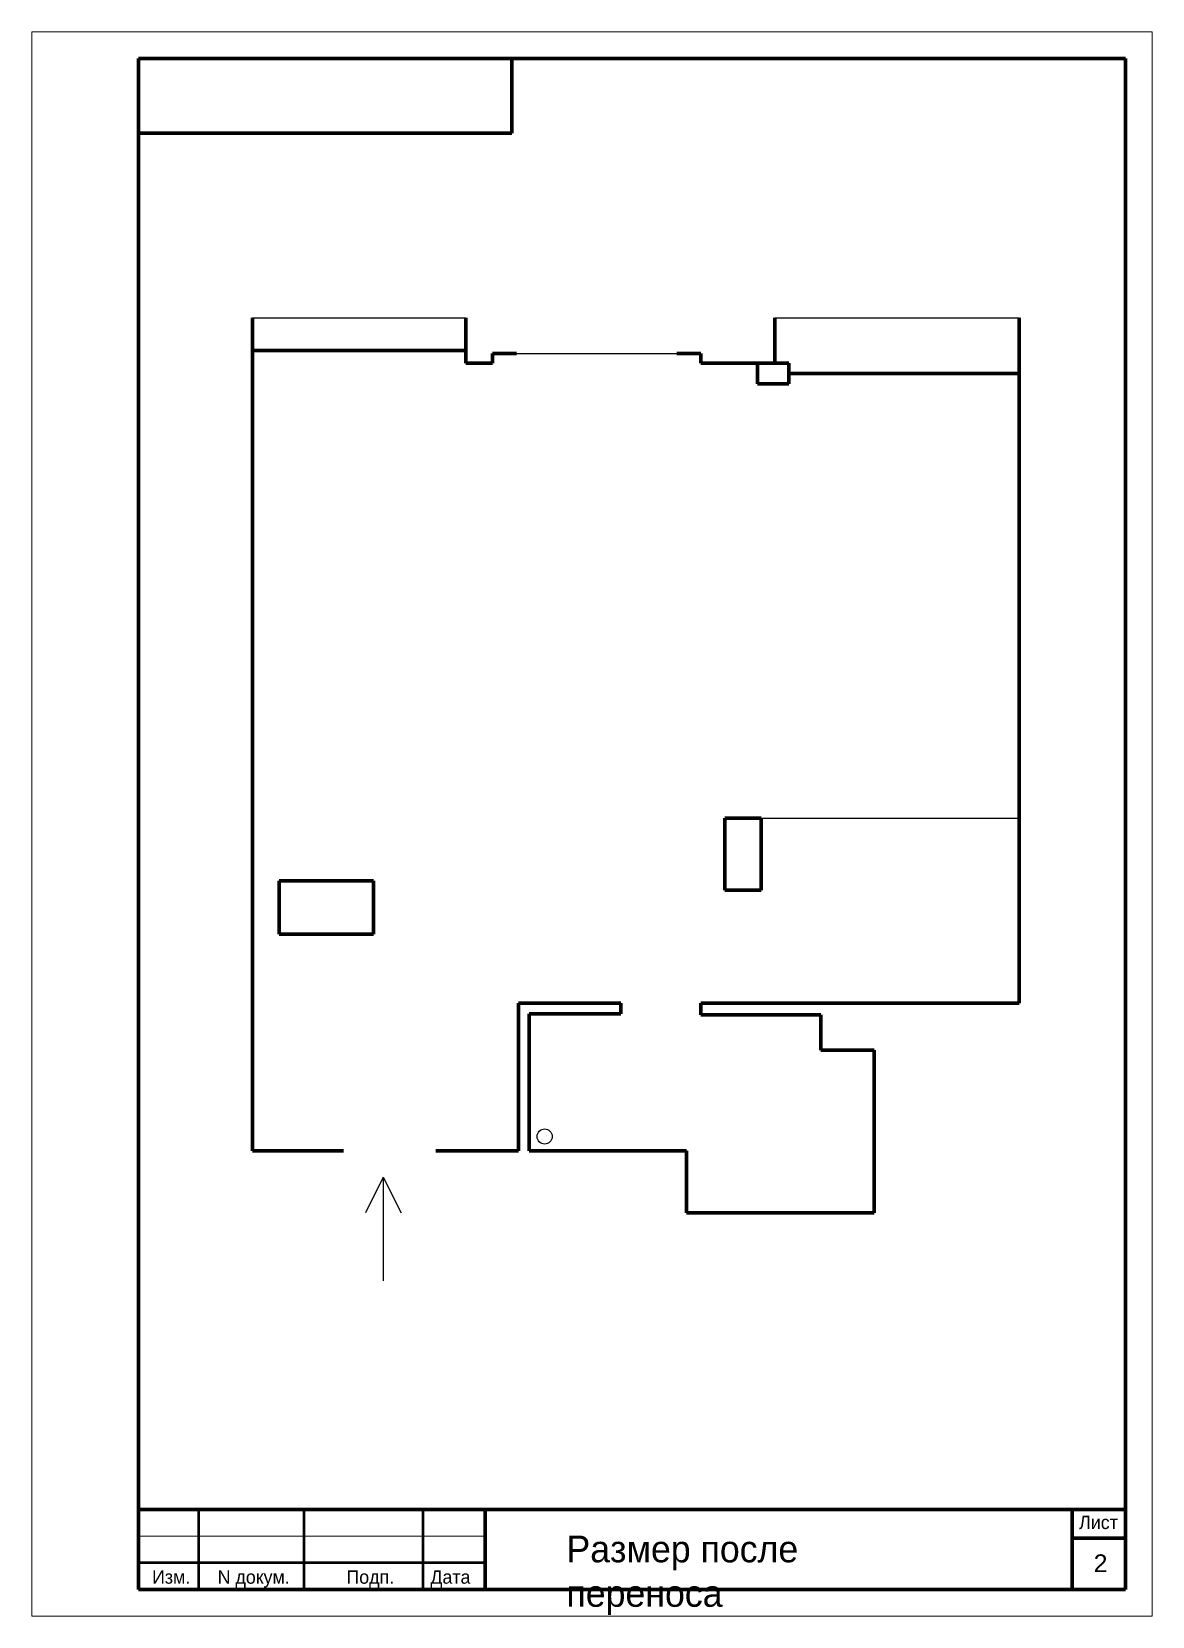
# Model space of a CAD drawing. Header units: millimetres. Extents: x 20 to 650, y 20 to 911.
import ezdxf

# ---------------------------------------------------------------- set-up
doc = ezdxf.new("R2010")
doc.units = ezdxf.units.MM
doc.layers.get('0').update_dxf_attribs({"lineweight": 25, "true_color": 0x000000})
doc.styles.add('textstyle0', font='')
doc.styles.add('textstyle1', font='')
doc.styles.add('textstyle2', font='')
doc.styles.add('textstyle3', font='')
doc.styles.add('textstyle4', font='')
doc.styles.add('textstyle5', font='')
doc.styles.add('textstyle6', font='')
doc.styles.get('textstyle0').set_extended_font_data('unicode')
doc.styles.get('textstyle1').set_extended_font_data('unicode')
doc.styles.get('textstyle2').set_extended_font_data('unicode')
doc.styles.get('textstyle3').set_extended_font_data('unicode')
doc.styles.get('textstyle4').set_extended_font_data('unicode')
doc.styles.get('textstyle5').set_extended_font_data('unicode')
doc.styles.get('textstyle6').set_extended_font_data('Arial')

msp = doc.modelspace()

# ---------------------------------------------------------------- linework, layer by layer
at = {"linetype": 'Continuous', "lineweight": 18}
for p, q in [((20, 911), (650, 911)), ((20, 20), (20, 911)), ((650, 911), (650, 20)), ((650, 20), (20, 20))]:
    msp.add_line(p, q, dxfattribs=at)
at = {"linetype": 'Continuous', "lineweight": 158}
for p, q in [((80, 896), (635, 896)), ((80, 35), (80, 896)), ((290, 854), (290, 896)), ((635, 896), (635, 35)), ((80, 854), (290, 854)), ((635, 80), (80, 80)), ((275, 35), (275, 80)), ((605, 80), (605, 35)), ((635, 64), (605, 64)), ((635, 35), (80, 35))]:
    msp.add_line(p, q, dxfattribs=at)
at = {"lineweight": 211}
for p, q in [((144.13, 750.1), (144.13, 281.79)), ((264.13, 750.1), (264.13, 724.54)), ((437.88, 750.1), (437.88, 724.54)), ((575.13, 364.79), (575.13, 750.1)), ((279.13, 724.54), (264.13, 724.54)), ((279.13, 724.54), (279.13, 730.04)), ((279.13, 730.04), (292.63, 730.04)), ((396.13, 730.04), (382.63, 730.04)), ((396.13, 730.04), (396.13, 724.54)), ((428.13, 724.54), (396.13, 724.54)), ((428.13, 713.04), (428.13, 724.54)), ((445.63, 724.54), (428.13, 724.54)), ((445.63, 713.04), (445.63, 724.54)), ((428.13, 713.04), (445.63, 713.04)), ((409.63, 428.29), (409.63, 468.79)), ((409.63, 468.79), (430.13, 468.79)), ((430.13, 468.79), (430.13, 428.29)), ((212.13, 433.54), (159.13, 433.54)), ((159.13, 433.54), (159.13, 403.54)), ((212.13, 403.54), (212.13, 433.54)), ((430.13, 428.29), (409.63, 428.29)), ((159.13, 403.54), (212.13, 403.54)), ((293.63, 281.79), (293.63, 364.79)), ((293.63, 364.79), (351.13, 364.79)), ((299.63, 358.79), (299.63, 281.79)), ((299.63, 358.79), (351.13, 358.79)), ((351.13, 364.79), (351.13, 358.79)), ((396.13, 364.79), (575.13, 364.79)), ((396.13, 364.79), (396.13, 358.29)), ((463.63, 358.29), (396.13, 358.29)), ((463.63, 338.29), (463.63, 358.29)), ((493.63, 338.29), (463.63, 338.29)), ((493.63, 246.79), (493.63, 338.29)), ((144.13, 281.79), (195.38, 281.79)), ((247.13, 281.79), (293.63, 281.79)), ((388.13, 281.79), (299.63, 281.79)), ((388.13, 281.79), (388.13, 246.79)), ((388.13, 246.79), (493.63, 246.79))]:
    msp.add_line(p, q, dxfattribs=at)
for p, q in [((144.13, 750.1), (264.13, 750.1)), ((437.88, 750.1), (575.13, 750.1)), ((292.63, 730.04), (382.63, 730.04)), ((430.13, 468.79), (575.13, 468.79)), ((217.67, 266.86), (207.67, 246.86)), ((217.67, 266.86), (217.67, 208.66)), ((217.67, 266.86), (227.67, 246.86))]:
    msp.add_line(p, q)
at = {"lineweight": 90}
for p, q in [((264.13, 731.79), (144.13, 731.79)), ((445.63, 718.79), (575.13, 718.79))]:
    msp.add_line(p, q, dxfattribs=at)
at = {"linetype": 'Continuous', "lineweight": 50}
for p, q in [((114, 35), (114, 80)), ((173.25, 35), (173.25, 80)), ((240, 35), (240, 80)), ((275, 50), (80, 50))]:
    msp.add_line(p, q, dxfattribs=at)
at = {"linetype": 'Continuous', "lineweight": 0}
msp.add_line((275, 65), (80, 65), dxfattribs=at)
msp.add_circle((308.38, 289.79), 4.25)

# ---------------------------------------------------------------- texts
at = {"linetype": 'Continuous', "lineweight": 18, "attachment_point": 1}
for s, insert, char_height, width, style in [('Лист', (608.83, 76.56), 7.5, 100, 'textstyle0'), ('Размер после переноса', (320.63, 65.35), 15, 200, 'textstyle1'), ('Изм.', (87.66, 45.83), 7.5, 100, 'textstyle5'), ('N\\~докум.', (124.51, 45.83), 7.5, 100, 'textstyle3'), ('Подп.', (196.92, 45.83), 7.5, 100, 'textstyle4'), ('Дата', (244.14, 45.83), 7.5, 100, 'textstyle2')]:
    msp.add_mtext(s, dxfattribs=dict(at, insert=insert, char_height=char_height, width=width, style=style))
at = {"insert": (617.02, 54.82), "char_height": 10, "attachment_point": 1, "style": 'textstyle6'}
msp.add_mtext('\\c0;2', dxfattribs=at)

doc.saveas('drawing.dxf')
